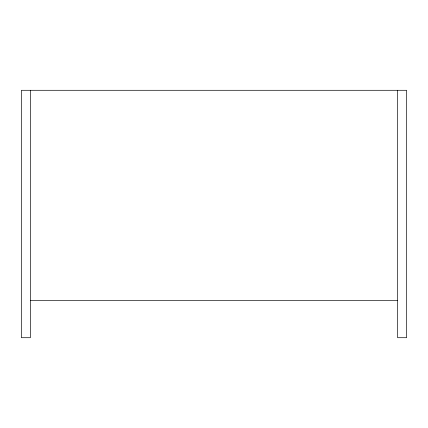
<?xml version="1.0" encoding="UTF-8"?>
<svg xmlns="http://www.w3.org/2000/svg" width="428" height="428" viewBox="0 0 428 428"><rect width="100%" height="100%" fill="white"/><g stroke="black" fill="none" stroke-linecap="round" stroke-linejoin="round"><path stroke-width="0.64" d="M30.388 300.381L397.612 300.381M397.612 90.292L397.612 337.708L406.6 337.708L406.6 90.292L21.4 90.292L21.4 337.708L30.388 337.708L30.388 90.292"/></g></svg>
